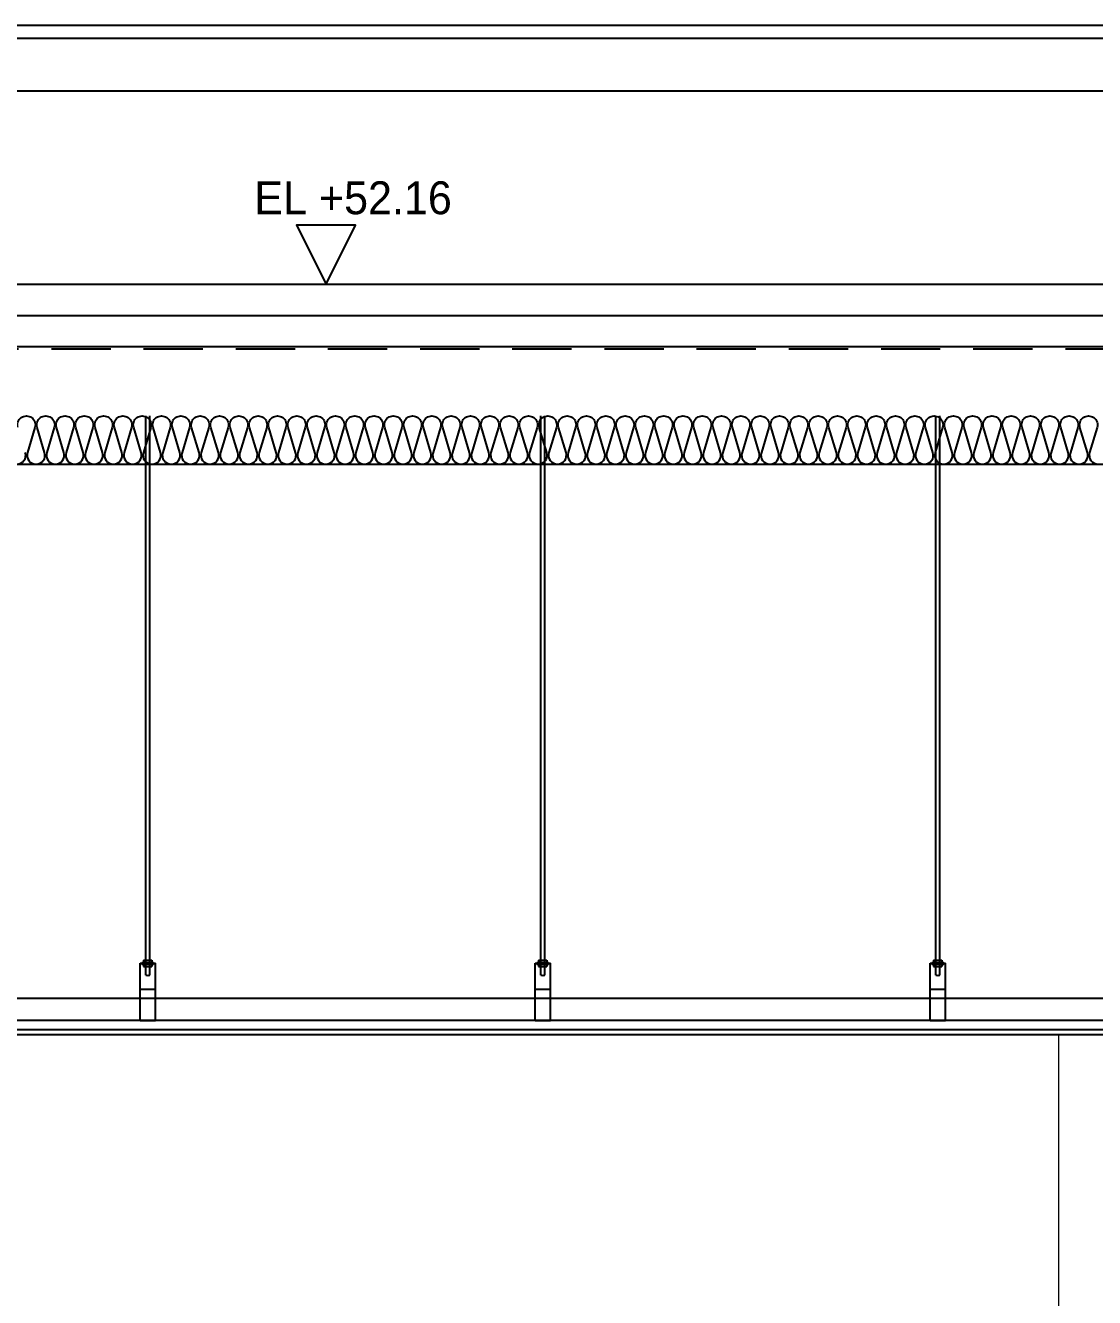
# Model space of a CAD drawing. Header units: millimetres. Extents: x 17311 to 801382, y -242618 to -104888.
# Drawn here: x 81141 to 83577, y -145487 to -142588 of the extents above; entities that cross this region are included whole.
import ezdxf

# ---------------------------------------------------------------- set-up
doc = ezdxf.new("R2010")
doc.units = ezdxf.units.MM
doc.header["$LTSCALE"] = 250
doc.linetypes.add('HID', pattern=[2.8, 1.8, -1])
for name, color, linetype in [('A-CEIL', 8, 'Continuous'), ('A-CEIL_EL', 8, 'Continuous'), ('A-ELE-8', 8, 'Continuous'), ('A-FIN', 6, 'Continuous'), ('A-FIN-8', 8, 'Continuous'), ('A-HAT-WIREMESH', 9, 'g_mesh'), ('A-WP', 1, 'HID'), ('ISL', 251, 'Continuous')]:
    doc.layers.add(name, color=color, linetype=linetype)
doc.layers.add('A-ELE-9', color=9, linetype='Continuous', lineweight=5)
doc.layers.add('NOPLOT', color=191, linetype='Continuous', plot=False)
doc.styles.add('Gdim', font='')
doc.styles.get('Gdim').set_extended_font_data('Dotum')
doc.linetypes.add('g_mesh', pattern='A,10,-0.8,["X",Gdim,S=0.6,R=0,X=-0.15,Y=-0.3],-0.8', length=11.6)

msp = doc.modelspace()

# ---------------------------------------------------------------- linework, layer by layer
at = {"layer": 'A-CEIL'}
for p, q in [((79229.5, -144876.1), (109372.2, -144876.1, 0)), ((79229.5, -144888.1), (109372.2, -144888.1, 0))]:
    msp.add_line(p, q, dxfattribs=at)
at = {"layer": 'A-CEIL_EL'}
for p, q in [((81415.3, -144752.3), (81415.3, -143478.1)), ((81424.3, -144752.3), (81424.3, -143478.1)), ((82315.3, -144752.3), (82315.3, -143478.1)), ((82324.3, -144752.3), (82324.3, -143478.1)), ((83215.3, -144752.3), (83215.3, -143478.1)), ((83224.3, -144752.3), (83224.3, -143478.1)), ((81402.3, -144856.3), (81402.3, -144725.1)), ((81402.3, -144725.1), (81437.3, -144725.1)), ((81402.3, -144726.3), (81437.3, -144726.3)), ((81406.3, -144723.6), (81433.2, -144723.6)), ((81406.3, -144723.6), (81406.3, -144725.1)), ((81406.3, -144726.3), (81406.3, -144727.8)), ((81406.3, -144727.8), (81433.2, -144727.8)), ((81410.2, -144718.6), (81429.3, -144718.6)), ((81410.2, -144718.6), (81410.2, -144723.6)), ((81410.2, -144727.8), (81410.2, -144732.8)), ((81429.3, -144718.6), (81429.3, -144723.6)), ((81429.3, -144727.8), (81429.3, -144732.8)), ((81433.2, -144723.6), (81433.2, -144725.1)), ((81433.2, -144726.3), (81433.2, -144727.8)), ((81437.3, -144856.3), (81437.3, -144725.1)), ((82302.3, -144856.3), (82302.3, -144725.1)), ((82302.3, -144725.1), (82337.3, -144725.1)), ((82302.3, -144726.3), (82337.3, -144726.3)), ((82306.3, -144723.6), (82333.2, -144723.6)), ((82306.3, -144723.6), (82306.3, -144725.1)), ((82306.3, -144726.3), (82306.3, -144727.8)), ((82306.3, -144727.8), (82333.2, -144727.8)), ((82310.2, -144718.6), (82329.3, -144718.6)), ((82310.2, -144718.6), (82310.2, -144723.6)), ((82310.2, -144727.8), (82310.2, -144732.8)), ((82329.3, -144718.6), (82329.3, -144723.6)), ((82329.3, -144727.8), (82329.3, -144732.8)), ((82333.2, -144723.6), (82333.2, -144725.1)), ((82333.2, -144726.3), (82333.2, -144727.8)), ((82337.3, -144856.3), (82337.3, -144725.1)), ((83202.3, -144856.3), (83202.3, -144725.1)), ((83202.3, -144725.1), (83237.3, -144725.1)), ((83202.3, -144726.3), (83237.3, -144726.3)), ((83206.3, -144723.6), (83233.2, -144723.6)), ((83206.3, -144723.6), (83206.3, -144725.1)), ((83206.3, -144726.3), (83206.3, -144727.8)), ((83206.3, -144727.8), (83233.2, -144727.8)), ((83210.2, -144718.6), (83229.3, -144718.6)), ((83210.2, -144718.6), (83210.2, -144723.6)), ((83210.2, -144727.8), (83210.2, -144732.8)), ((83229.3, -144718.6), (83229.3, -144723.6)), ((83229.3, -144727.8), (83229.3, -144732.8)), ((83233.2, -144723.6), (83233.2, -144725.1)), ((83233.2, -144726.3), (83233.2, -144727.8)), ((83237.3, -144856.3), (83237.3, -144725.1)), ((81410.2, -144732.8), (81429.3, -144732.8)), ((81415.3, -144752.3), (81415.3, -144732.8)), ((81424.3, -144752.3), (81424.3, -144732.8)), ((82310.2, -144732.8), (82329.3, -144732.8)), ((82315.3, -144752.3), (82315.3, -144732.8)), ((82324.3, -144752.3), (82324.3, -144732.8)), ((83210.2, -144732.8), (83229.3, -144732.8)), ((83215.3, -144752.3), (83215.3, -144732.8)), ((83224.3, -144752.3), (83224.3, -144732.8)), ((81402.3, -144784.6), (81437.3, -144784.6)), ((82302.3, -144784.6), (82337.3, -144784.6)), ((83202.3, -144784.6), (83237.3, -144784.6)), ((79249.4, -144805.1), (109304.7, -144805.1, 0)), ((81402.3, -144805.1), (81437.3, -144805.1)), ((82302.3, -144805.1), (82337.3, -144805.1)), ((83202.3, -144805.1), (83237.3, -144805.1)), ((79249.4, -144855.1), (109304.7, -144855.1, 0)), ((81402.3, -144855.1), (81437.3, -144855.1)), ((81402.3, -144856.3), (81437.3, -144856.3)), ((82302.3, -144855.1), (82337.3, -144855.1)), ((82302.3, -144856.3), (82337.3, -144856.3)), ((83202.3, -144855.1), (83237.3, -144855.1)), ((83202.3, -144856.3), (83237.3, -144856.3))]:
    msp.add_line(p, q, dxfattribs=at)
for centre in [(81419.8, -144740.8), (82319.8, -144740.8), (83219.8, -144740.8)]:
    msp.add_arc(centre, 12.4, 248.715, 291.285, dxfattribs=at)
at = {"layer": 'A-ELE-8'}
for p, q in [((148495.3, -142588.1), (79345.3, -142588.1)), ((148495.3, -142618.1), (79345.3, -142618.1)), ((148495.3, -142738.1), (79345.3, -142738.1))]:
    msp.add_line(p, q, dxfattribs=at)
at = {"layer": 'A-ELE-9'}
msp.add_line((83495.3, -147888.1), (83495.3, -144888.1), dxfattribs=at)
at = {"layer": 'A-FIN'}
msp.add_line((79303.3, -143178.1), (148687.3, -143178.1), dxfattribs=at)
at = {"layer": 'A-FIN-8'}
msp.add_line((79313.5, -143320.1), (148677, -143320.1), dxfattribs=at)
at = {"layer": 'A-HAT-WIREMESH', "ltscale": 0.6}
msp.add_line((79303.3, -143249.1), (148687.3, -143249.1), dxfattribs=at)
at = {"layer": 'A-WP', "ltscale": 0.3}
msp.add_line((79310.4, -143325.1), (148680.1, -143325.1), dxfattribs=at)
at = {"layer": 'ISL', "elevation": 0}
for points in [[(81123.8, -143504.8, -1.372593), (81162.7, -143504.8), (81145.8, -143561.5, 0.509267), (81165.3, -143588.1, 0.509267), (81184.7, -143561.5), (81167.8, -143504.8, -1.372593), (81206.7, -143504.8), (81189.8, -143561.5, 0.509267), (81209.3, -143588.1, 0.509267), (81228.7, -143561.5), (81211.8, -143504.8, -1.372593), (81250.7, -143504.8), (81233.8, -143561.5, 0.509267), (81253.3, -143588.1, 0.509267), (81272.7, -143561.5), (81255.8, -143504.8, -1.372593), (81294.7, -143504.8), (81277.8, -143561.5, 0.509267), (81297.3, -143588.1, 0.509267), (81316.7, -143561.5), (81299.8, -143504.8, -1.372593), (81338.7, -143504.8), (81321.8, -143561.5, 0.509267), (81341.3, -143588.1, 0.509267), (81360.7, -143561.5), (81343.8, -143504.8, -1.372593), (81382.7, -143504.8), (81365.8, -143561.5, 0.509267), (81385.3, -143588.1, 0.509267), (81404.7, -143561.5), (81387.8, -143504.8, -1.372593), (81426.7, -143504.8), (81409.8, -143561.5, 0.509267), (81429.3, -143588.1, 0.509267), (81448.7, -143561.5), (81431.8, -143504.8, -1.372593), (81470.7, -143504.8), (81453.8, -143561.5, 0.509267), (81473.3, -143588.1, 0.509267), (81492.7, -143561.5), (81475.8, -143504.8, -1.372593), (81514.7, -143504.8), (81497.8, -143561.5, 0.509267), (81517.3, -143588.1, 0.509267), (81536.7, -143561.5), (81519.8, -143504.8, -1.372593), (81558.7, -143504.8), (81541.8, -143561.5, 0.509267), (81561.3, -143588.1, 0.509267), (81580.7, -143561.5), (81563.8, -143504.8, -1.372593), (81602.7, -143504.8), (81585.8, -143561.5, 0.509267), (81605.3, -143588.1, 0.509267), (81624.7, -143561.5), (81607.8, -143504.8, -1.372593), (81646.7, -143504.8), (81629.8, -143561.5, 0.509267), (81649.3, -143588.1, 0.509267), (81668.7, -143561.5), (81651.8, -143504.8, -1.372593), (81690.7, -143504.8), (81673.8, -143561.5, 0.509267), (81693.3, -143588.1, 0.509267), (81712.7, -143561.5), (81695.8, -143504.8, -1.372593), (81734.7, -143504.8), (81717.8, -143561.5, 0.509267), (81737.3, -143588.1, 0.509267), (81756.7, -143561.5), (81739.8, -143504.8, -1.372593), (81778.7, -143504.8), (81761.8, -143561.5, 0.509267), (81781.3, -143588.1, 0.509267), (81800.7, -143561.5), (81783.8, -143504.8, -1.372593), (81822.7, -143504.8), (81805.8, -143561.5, 0.509267), (81825.3, -143588.1, 0.509267), (81844.7, -143561.5), (81827.8, -143504.8, -1.372593), (81866.7, -143504.8), (81849.8, -143561.5, 0.509267), (81869.3, -143588.1, 0.509267), (81888.7, -143561.5), (81871.8, -143504.8, -1.372593), (81910.7, -143504.8), (81893.8, -143561.5, 0.509267), (81913.3, -143588.1, 0.509267), (81932.7, -143561.5), (81915.8, -143504.8, -1.372593), (81954.7, -143504.8), (81937.8, -143561.5, 0.509267), (81957.3, -143588.1, 0.509267), (81976.7, -143561.5), (81959.8, -143504.8, -1.372593), (81998.7, -143504.8), (81981.8, -143561.5, 0.509267), (82001.3, -143588.1, 0.509267), (82020.7, -143561.5), (82003.8, -143504.8, -1.372593), (82042.7, -143504.8), (82025.8, -143561.5, 0.509267), (82045.3, -143588.1, 0.509267), (82064.7, -143561.5), (82047.8, -143504.8, -1.372593), (82086.7, -143504.8), (82069.8, -143561.5, 0.509267), (82089.3, -143588.1, 0.509267), (82108.7, -143561.5), (82091.8, -143504.8, -1.372593), (82130.7, -143504.8), (82113.8, -143561.5, 0.509267), (82133.3, -143588.1, 0.509267), (82152.7, -143561.5), (82135.8, -143504.8, -1.372593), (82174.7, -143504.8), (82157.8, -143561.5, 0.509267), (82177.3, -143588.1, 0.509267), (82196.7, -143561.5), (82179.8, -143504.8, -1.372593), (82218.7, -143504.8), (82201.8, -143561.5, 0.509267), (82221.3, -143588.1, 0.509267), (82240.7, -143561.5), (82223.8, -143504.8, -1.372593), (82262.7, -143504.8), (82245.8, -143561.5, 0.509267), (82265.3, -143588.1, 0.509267), (82284.7, -143561.5), (82267.8, -143504.8, -1.372593), (82306.7, -143504.8), (82289.8, -143561.5, 0.509267), (82309.3, -143588.1, 0.509267), (82328.7, -143561.5), (82311.8, -143504.8, -1.372593), (82350.7, -143504.8), (82333.8, -143561.5, 0.509267), (82353.3, -143588.1, 0.509267), (82372.7, -143561.5), (82355.8, -143504.8, -1.372593), (82394.7, -143504.8), (82377.8, -143561.5, 0.509267), (82397.3, -143588.1, 0.509267), (82416.7, -143561.5), (82399.8, -143504.8, -1.372593), (82438.7, -143504.8), (82421.8, -143561.5, 0.509267), (82441.3, -143588.1, 0.509267), (82460.7, -143561.5), (82443.8, -143504.8, -1.372593), (82482.7, -143504.8), (82465.8, -143561.5, 0.509267), (82485.3, -143588.1, 0.509267), (82504.7, -143561.5), (82487.8, -143504.8, -1.372593), (82526.7, -143504.8), (82509.8, -143561.5, 0.509267), (82529.3, -143588.1, 0.509267), (82548.7, -143561.5), (82531.8, -143504.8, -1.372593), (82570.7, -143504.8), (82553.8, -143561.5, 0.509267), (82573.3, -143588.1, 0.509267), (82592.7, -143561.5), (82575.8, -143504.8, -1.372593), (82614.7, -143504.8), (82597.8, -143561.5, 0.509267), (82617.3, -143588.1, 0.509267), (82636.7, -143561.5), (82619.8, -143504.8, -1.372593), (82658.7, -143504.8), (82641.8, -143561.5, 0.509267), (82661.3, -143588.1, 0.509267), (82680.7, -143561.5), (82663.8, -143504.8, -1.372593), (82702.7, -143504.8), (82685.8, -143561.5, 0.509267), (82705.3, -143588.1, 0.509267), (82724.7, -143561.5), (82707.8, -143504.8, -1.372593), (82746.7, -143504.8), (82729.8, -143561.5, 0.509267), (82749.3, -143588.1, 0.509267), (82768.7, -143561.5), (82751.8, -143504.8, -1.372593), (82790.7, -143504.8), (82773.8, -143561.5, 0.509267), (82793.3, -143588.1, 0.509267), (82812.7, -143561.5), (82795.8, -143504.8, -1.372593), (82834.7, -143504.8), (82817.8, -143561.5, 0.509267), (82837.3, -143588.1, 0.509267), (82856.7, -143561.5), (82839.8, -143504.8, -1.372593), (82878.7, -143504.8), (82861.8, -143561.5, 0.509267), (82881.3, -143588.1, 0.509267), (82900.7, -143561.5), (82883.8, -143504.8, -1.372593), (82922.7, -143504.8), (82905.8, -143561.5, 0.509267), (82925.3, -143588.1, 0.509267), (82944.7, -143561.5), (82927.8, -143504.8, -1.372593), (82966.7, -143504.8), (82949.8, -143561.5, 0.509267), (82969.3, -143588.1, 0.509267), (82988.7, -143561.5), (82971.8, -143504.8, -1.372593), (83010.7, -143504.8), (82993.8, -143561.5, 0.509267), (83013.3, -143588.1, 0.509267), (83032.7, -143561.5), (83015.8, -143504.8, -1.372593), (83054.7, -143504.8), (83037.8, -143561.5, 0.509267), (83057.3, -143588.1, 0.509267), (83076.7, -143561.5), (83059.8, -143504.8, -1.372593), (83098.7, -143504.8), (83081.8, -143561.5, 0.509267), (83101.3, -143588.1, 0.509267), (83120.7, -143561.5), (83103.8, -143504.8, -1.372593), (83142.7, -143504.8), (83125.8, -143561.5, 0.509267), (83145.3, -143588.1, 0.509267), (83164.7, -143561.5), (83147.8, -143504.8, -1.372593), (83186.7, -143504.8), (83169.8, -143561.5, 0.509267), (83189.3, -143588.1, 0.509267), (83208.7, -143561.5), (83191.8, -143504.8, -1.372593), (83230.7, -143504.8), (83213.8, -143561.5, 0.509267), (83233.3, -143588.1, 0.509267), (83252.7, -143561.5), (83235.8, -143504.8, -1.372593), (83274.7, -143504.8), (83257.8, -143561.5, 0.509267), (83277.3, -143588.1, 0.509267), (83296.7, -143561.5), (83279.8, -143504.8, -1.372593), (83318.7, -143504.8), (83301.8, -143561.5, 0.509267), (83321.3, -143588.1, 0.509267), (83340.7, -143561.5), (83323.8, -143504.8, -1.372593), (83362.7, -143504.8), (83345.8, -143561.5, 0.509267), (83365.3, -143588.1, 0.509267), (83384.7, -143561.5), (83367.8, -143504.8, -1.372593), (83406.7, -143504.8), (83389.8, -143561.5, 0.509267), (83409.3, -143588.1, 0.509267), (83428.7, -143561.5), (83411.8, -143504.8, -1.372593), (83450.7, -143504.8), (83433.8, -143561.5, 0.509267), (83453.3, -143588.1, 0.509267), (83472.7, -143561.5), (83455.8, -143504.8, -1.372593), (83494.7, -143504.8), (83477.8, -143561.5, 0.509267), (83497.3, -143588.1, 0.509267), (83516.7, -143561.5), (83499.8, -143504.8, -1.372593), (83538.7, -143504.8), (83521.8, -143561.5, 0.509267), (83541.3, -143588.1, 0.509267), (83560.7, -143561.5), (83543.8, -143504.8, -1.372593), (83582.7, -143504.8), (83565.8, -143561.5, 0.509267), (83585.3, -143588.1, 0.509267)], [(81121.3, -143588.1, 0.509267), (81140.7, -143561.5)]]:
    msp.add_lwpolyline(points, format="xyb", dxfattribs=at)
msp.add_lwpolyline([(78995.3, -143588.1), (79685.3, -143588.1), (79685.3, -144138.1), (80505.3, -144138.1), (80505.3, -143588.1), (83685.3, -143588.1)], dxfattribs=at)
at = {"layer": 'NOPLOT', "elevation": 0}
msp.add_lwpolyline([(81825.9, -143178.1), (81893.4, -143043.1), (81758.4, -143043.1), (81825.9, -143178.1)], dxfattribs=at)

# ---------------------------------------------------------------- texts
at = {"layer": 'NOPLOT', "linetype": 'Continuous', "style": 'Gdim'}
msp.add_text('EL +52.16', height=75, rotation=360, dxfattribs=at).set_placement((81662.5, -143018.4))

doc.saveas('drawing.dxf')
